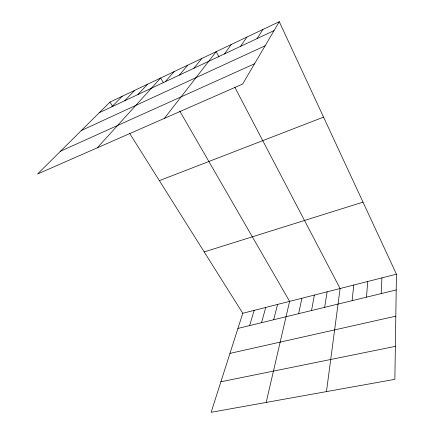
<?xml version="1.0" encoding="UTF-8"?>
<svg xmlns="http://www.w3.org/2000/svg" width="434" height="434" viewBox="0 0 434 434"><rect width="100%" height="100%" fill="white"/><g stroke="black" fill="none" stroke-linecap="round" stroke-linejoin="round"><path stroke-width="0.65" d="M279.279 21.7L242.617 84.066L37.563 174.007L109.959 102.082L279.279 21.7L396.437 274.185L394.869 379.338L211.141 412.3L242.774 313.277L129.799 133.623M381.193 293.59L381.915 277.879M366.508 297.16L367.69 281.498M352.126 300.659L353.759 285.046M326.46 391.609L340.104 288.518L234.696 86.995M324.659 307.337L327.117 291.822M311.531 310.532L314.373 295.066M298.668 313.657L301.874 298.245M266.188 402.426L289.608 301.364L179.741 111.055M273.675 319.739L277.576 304.424M261.534 322.69L265.76 307.429M249.626 325.587L254.161 310.381M257.047 38.599L262.906 29.474M240.512 46.367L246.946 37.047M224.4 53.93L231.387 44.436M164.394 118.373L216.208 51.641L218.98 56.935M193.852 68.284L201.832 58.465M179.356 75.093L187.786 65.133M165.208 81.738L174.067 71.648M97.33 147.788L160.661 78.011L163.374 82.71M137.903 94.563L147.56 84.234M124.726 100.753L134.746 90.315M111.847 106.802L122.214 96.261M99.261 112.71L274.033 30.619M81.337 130.52L265.12 45.787M60.516 151.2L254.546 63.771M159.365 180.647L323.558 117.126M204.186 251.915L363.003 202.136M242.774 313.277L396.437 274.185M237.935 328.429L396.204 289.939M229.96 353.395L395.808 316.164M220.895 381.774L395.358 346.365M109.959 102.082L112.829 106.645"/></g></svg>
